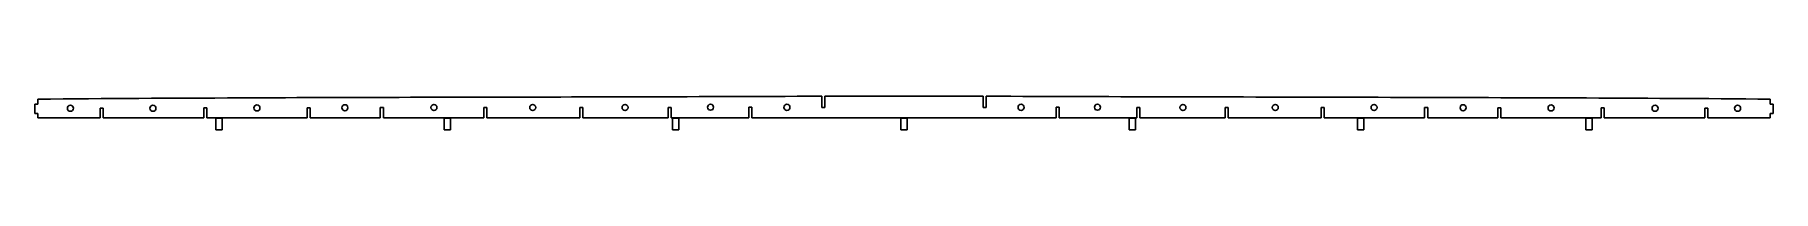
# Model space of a CAD drawing. Header units: millimetres. Extents: x -519 to 623, y -10 to 12.
import ezdxf

# ---------------------------------------------------------------- set-up
doc = ezdxf.new("R2010")
doc.units = ezdxf.units.MM

msp = doc.modelspace()

# ---------------------------------------------------------------- linework, layer by layer
at = {"color": 7, "linetype": 'Continuous', "lineweight": 25}
for p, q in [((-2, 12), (-2, 4.7)), ((104, 12), (0, 12)), ((0, 12), (0, 4.7)), ((104, 4.7), (104, 12)), ((106, 12), (106, 4.7)), ((-517, 6.7), (-519, 6.7)), ((-519, 0.7), (-519, 6.7)), ((-517, 0.7), (-519, 0.7)), ((-517, 10.1), (-517, 6.7)), ((-517, 0.7), (-517, -2.3)), ((-476, 4.1), (-476, -2.3)), ((-474, 4.1), (-476, 4.1)), ((-474, 4.1), (-474, -2.3)), ((-408, 4.3), (-408, -2.3)), ((-406, 4.3), (-408, 4.3)), ((-406, 4.3), (-406, -2.3)), ((-340, 4.4), (-340, -2.3)), ((-338, 4.4), (-340, 4.4)), ((-338, -2.3), (-338, 4.4)), ((-292, 4.5), (-292, -2.3)), ((-290, 4.5), (-292, 4.5)), ((-290, -2.3), (-290, 4.5)), ((-224, 4.6), (-224, -2.3)), ((-222, 4.6), (-224, 4.6)), ((-222, -2.3), (-222, 4.6)), ((-161, 4.6), (-161, -2.3)), ((-159, 4.6), (-161, 4.6)), ((-159, -2.3), (-159, 4.6)), ((-103, 4.7), (-103, -2.3)), ((-101, 4.7), (-103, 4.7)), ((-101, -2.3), (-101, 4.7)), ((-50, 4.8), (-50, -2.3)), ((-48, 4.8), (-50, 4.8)), ((-48, -2.3), (-48, 4.8)), ((0, 4.7), (-2, 4.7)), ((106, 4.7), (104, 4.7)), ((152, -2.3), (152, 4.8)), ((152, 4.8), (154, 4.8)), ((154, 4.8), (154, -2.3)), ((205, -2.3), (205, 4.7)), ((205, 4.7), (207, 4.7)), ((207, 4.7), (207, -2.3)), ((263, -2.3), (263, 4.6)), ((263, 4.6), (265, 4.6)), ((265, 4.6), (265, -2.3)), ((326, -2.3), (326, 4.6)), ((326, 4.6), (328, 4.6)), ((328, 4.6), (328, -2.3)), ((394, -2.3), (394, 4.5)), ((394, 4.5), (396, 4.5)), ((396, 4.5), (396, -2.3)), ((442, -2.3), (442, 4.4)), ((442, 4.4), (444, 4.4)), ((444, 4.4), (444, -2.3)), ((510, -2.3), (510, 4.3)), ((510, 4.3), (512, 4.3)), ((512, 4.3), (512, -2.3)), ((578, -2.3), (578, 4.1)), ((578, 4.1), (580, 4.1)), ((580, 4.1), (580, -2.3)), ((621, 6.7), (621, 10.1)), ((623, 6.7), (621, 6.7)), ((621, -2.3), (621, 0.7)), ((621, 0.7), (623, 0.7)), ((623, 0.7), (623, 6.7)), ((-400, -10), (-400, -2.3)), ((-400, -10), (-396, -10)), ((-399.8, -2.3), (-399.8, -2.4)), ((-399.8, -2.4), (-398.8, -2.4)), ((-398.8, -2.4), (-398.8, -2.3)), ((-398.6, -2.3), (-398.6, -2.4)), ((-398.6, -2.4), (-397.6, -2.4)), ((-397.6, -2.4), (-397.6, -2.3)), ((-397.4, -2.3), (-397.4, -2.4)), ((-397.4, -2.4), (-396.4, -2.4)), ((-396.4, -2.4), (-396.4, -2.3)), ((-396.2, -2.3), (-396.2, -2.4)), ((-396.2, -2.4), (-396, -2.4)), ((-396, -10), (-396, -2.4)), ((-250, -10), (-250, -2.3)), ((-250, -10), (-246, -10)), ((-249.8, -2.3), (-249.8, -2.4)), ((-249.8, -2.4), (-248.8, -2.4)), ((-248.8, -2.4), (-248.8, -2.3)), ((-248.6, -2.3), (-248.6, -2.4)), ((-248.6, -2.4), (-247.6, -2.4)), ((-247.6, -2.4), (-247.6, -2.3)), ((-247.4, -2.3), (-247.4, -2.4)), ((-247.4, -2.4), (-246.4, -2.4)), ((-246.4, -2.4), (-246.4, -2.3)), ((-246.2, -2.3), (-246.2, -2.4)), ((-246.2, -2.4), (-246, -2.4)), ((-246, -10), (-246, -2.4)), ((-100, -10), (-100, -2.3)), ((-100, -10), (-96, -10)), ((-99.8, -2.3), (-99.8, -2.4)), ((-99.8, -2.4), (-98.8, -2.4)), ((-98.8, -2.4), (-98.8, -2.3)), ((-98.6, -2.3), (-98.6, -2.4)), ((-98.6, -2.4), (-97.6, -2.4)), ((-97.6, -2.4), (-97.6, -2.3)), ((-97.4, -2.3), (-97.4, -2.4)), ((-97.4, -2.4), (-96.4, -2.4)), ((-96.4, -2.4), (-96.4, -2.3)), ((-96.2, -2.3), (-96.2, -2.4)), ((-96.2, -2.4), (-96, -2.4)), ((-96, -10), (-96, -2.4)), ((-2, -2.3), (50, -2.3)), ((50, -10), (50, -2.3)), ((50, -10), (54, -10)), ((50.2, -2.3), (50.2, -2.4)), ((50.2, -2.3), (51.2, -2.3)), ((50.2, -2.4), (51.2, -2.4)), ((51.2, -2.4), (51.2, -2.3)), ((51.4, -2.3), (51.4, -2.4)), ((51.4, -2.3), (52.4, -2.3)), ((51.4, -2.4), (52.4, -2.4)), ((52.4, -2.4), (52.4, -2.3)), ((52.6, -2.3), (52.6, -2.4)), ((52.6, -2.3), (53.6, -2.3)), ((52.6, -2.4), (53.6, -2.4)), ((53.6, -2.4), (53.6, -2.3)), ((53.8, -2.3), (53.8, -2.4)), ((53.8, -2.3), (106, -2.3)), ((53.8, -2.4), (54, -2.4)), ((54, -10), (54, -2.4)), ((200, -10), (200, -2.3)), ((200, -10), (204, -10)), ((200.2, -2.3), (200.2, -2.4)), ((200.2, -2.4), (201.2, -2.4)), ((201.2, -2.4), (201.2, -2.3)), ((201.4, -2.3), (201.4, -2.4)), ((201.4, -2.4), (202.4, -2.4)), ((202.4, -2.4), (202.4, -2.3)), ((202.6, -2.3), (202.6, -2.4)), ((202.6, -2.4), (203.6, -2.4)), ((203.6, -2.4), (203.6, -2.3)), ((203.8, -2.3), (203.8, -2.4)), ((203.8, -2.4), (204, -2.4)), ((204, -10), (204, -2.4)), ((350, -10), (350, -2.3)), ((350, -10), (354, -10)), ((350.2, -2.3), (350.2, -2.4)), ((350.2, -2.4), (351.2, -2.4)), ((351.2, -2.4), (351.2, -2.3)), ((351.4, -2.3), (351.4, -2.4)), ((351.4, -2.4), (352.4, -2.4)), ((352.4, -2.4), (352.4, -2.3)), ((352.6, -2.3), (352.6, -2.4)), ((352.6, -2.4), (353.6, -2.4)), ((353.6, -2.4), (353.6, -2.3)), ((353.8, -2.3), (353.8, -2.4)), ((353.8, -2.4), (354, -2.4)), ((354, -10), (354, -2.4)), ((500, -10), (500, -2.3)), ((500, -10), (504, -10)), ((500.2, -2.3), (500.2, -2.4)), ((500.2, -2.4), (501.2, -2.4)), ((501.2, -2.4), (501.2, -2.3)), ((501.4, -2.3), (501.4, -2.4)), ((501.4, -2.4), (502.4, -2.4)), ((502.4, -2.4), (502.4, -2.3)), ((502.6, -2.3), (502.6, -2.4)), ((502.6, -2.4), (503.6, -2.4)), ((503.6, -2.4), (503.6, -2.3)), ((503.8, -2.3), (503.8, -2.4)), ((503.8, -2.4), (504, -2.4)), ((504, -10), (504, -2.4))]:
    msp.add_line(p, q, dxfattribs=at)
for centre in [(-495.6, 4.1), (-441.4, 4.1), (-373.1, 4.3), (-315.3, 4.4), (-256.8, 4.6), (-191.9, 4.6), (-131.2, 4.6), (-75.1, 4.8), (-24.9, 4.7), (128.9, 4.7), (179.1, 4.8), (235.2, 4.6), (295.9, 4.6), (360.8, 4.6), (419.3, 4.4), (477.1, 4.3), (545.4, 4.1), (599.6, 4.1)]:
    msp.add_circle(centre, 2, dxfattribs=at)
for points, knots in [([(-2, 12), (-44.9, 11.8), (-125.8, 11.6), (-206.7, 11.4), (-244.7, 11.4)], [0, 0, 0, 0, 0.25, 0.4713061, 0.4713061, 0.4713061, 0.4713061]), ([(-517, 10.1), (-472.7, 10.5), (-428.4, 10.7), (-384.2, 10.9), (-344.4, 11.1), (-304.5, 11.2), (-264.7, 11.3)], [0.0020001, 0.0020001, 0.0020001, 0.0020001, 0.1348402, 0.1348402, 0.1348402, 0.2542678, 0.2542678, 0.2542678, 0.2542678]), ([(-264.7, 11.3), (-259.6, 11.3), (-254.5, 11.3), (-249.3, 11.3), (-247.8, 11.3), (-246.3, 11.4), (-244.7, 11.4)], [0.25426781, 0.25426781, 0.25426781, 0.25426781, 0.26968014, 0.26968014, 0.26968014, 0.27427922, 0.27427922, 0.27427922, 0.27427922]), ([(-340, -2.3), (-356, -2.3), (-372, -2.3), (-388, -2.3), (-390.7, -2.3), (-393.5, -2.3), (-396.2, -2.3)], [0.34, 0.34, 0.34, 0.34, 0.3879874, 0.3879874, 0.3879874, 0.3962, 0.3962, 0.3962, 0.3962]), ([(-161, -2.3), (-172, -2.3), (-183, -2.3), (-194, -2.3), (-203.3, -2.3), (-212.7, -2.3), (-222, -2.3)], [0.161, 0.161, 0.161, 0.161, 0.1939937, 0.1939937, 0.1939937, 0.222, 0.222, 0.222, 0.222]), ([(-96.4, -2.3), (-96.6, -2.3), (-96.8, -2.3), (-97, -2.3), (-97.1, -2.3), (-97.3, -2.3), (-97.4, -2.3)], [0.0964000009, 0.0964000009, 0.0964000009, 0.0964000009, 0.0969968514, 0.0969968514, 0.0969968514, 0.0974000009, 0.0974000009, 0.0974000009, 0.0974000009])]:
    msp.add_open_spline(points, degree=3, knots=knots, dxfattribs=at)
for points in [[(621, 10.1), (578.1, 10.5), (492.3, 10.9), (363.5, 11.3), (234.8, 11.6), (148.9, 11.8), (106, 12)], [(-476, -2.3), (-489.7, -2.3), (-503.3, -2.3), (-517, -2.3)], [(-408, -2.3), (-430, -2.3), (-452, -2.3), (-474, -2.3)], [(-400, -2.3), (-402, -2.3), (-404, -2.3), (-406, -2.3)], [(-398.8, -2.3), (-399.1, -2.3), (-399.5, -2.3), (-399.8, -2.3)], [(-397.6, -2.3), (-397.9, -2.3), (-398.3, -2.3), (-398.6, -2.3)], [(-396.4, -2.3), (-396.7, -2.3), (-397.1, -2.3), (-397.4, -2.3)], [(-292, -2.3), (-307.3, -2.3), (-322.7, -2.3), (-338, -2.3)], [(-250, -2.3), (-263.3, -2.3), (-276.7, -2.3), (-290, -2.3)], [(-248.8, -2.3), (-249.1, -2.3), (-249.5, -2.3), (-249.8, -2.3)], [(-247.6, -2.3), (-247.9, -2.3), (-248.3, -2.3), (-248.6, -2.3)], [(-246.4, -2.3), (-246.7, -2.3), (-247.1, -2.3), (-247.4, -2.3)], [(-224, -2.3), (-231.4, -2.3), (-238.8, -2.3), (-246.2, -2.3)], [(-103, -2.3), (-121.7, -2.3), (-140.3, -2.3), (-159, -2.3)], [(-100, -2.3), (-100.3, -2.3), (-100.7, -2.3), (-101, -2.3)], [(-98.8, -2.3), (-99.1, -2.3), (-99.5, -2.3), (-99.8, -2.3)], [(-97.6, -2.3), (-97.9, -2.3), (-98.3, -2.3), (-98.6, -2.3)], [(-50, -2.3), (-65.4, -2.3), (-80.8, -2.3), (-96.2, -2.3)], [(-2, -2.3), (-17.3, -2.3), (-32.7, -2.3), (-48, -2.3)], [(106, -2.3), (109.8, -2.3), (117.5, -2.3), (129, -2.3), (140.5, -2.3), (148.2, -2.3), (152, -2.3)], [(154, -2.3), (169.3, -2.3), (184.7, -2.3), (200, -2.3)], [(200.2, -2.3), (200.5, -2.3), (200.9, -2.3), (201.2, -2.3)], [(201.4, -2.3), (201.7, -2.3), (202.1, -2.3), (202.4, -2.3)], [(202.6, -2.3), (202.9, -2.3), (203.3, -2.3), (203.6, -2.3)], [(203.8, -2.3), (204.2, -2.3), (204.6, -2.3), (205, -2.3)], [(207, -2.3), (225.7, -2.3), (244.3, -2.3), (263, -2.3)], [(265, -2.3), (285.3, -2.3), (305.7, -2.3), (326, -2.3)], [(328, -2.3), (335.3, -2.3), (342.7, -2.3), (350, -2.3)], [(350.2, -2.3), (350.5, -2.3), (350.9, -2.3), (351.2, -2.3)], [(351.4, -2.3), (351.7, -2.3), (352.1, -2.3), (352.4, -2.3)], [(352.6, -2.3), (352.9, -2.3), (353.3, -2.3), (353.6, -2.3)], [(353.8, -2.3), (367.2, -2.3), (380.6, -2.3), (394, -2.3)], [(396, -2.3), (411.3, -2.3), (426.7, -2.3), (442, -2.3)], [(444, -2.3), (462.7, -2.3), (481.3, -2.3), (500, -2.3)], [(500.2, -2.3), (500.5, -2.3), (500.9, -2.3), (501.2, -2.3)], [(501.4, -2.3), (501.7, -2.3), (502.1, -2.3), (502.4, -2.3)], [(502.6, -2.3), (502.9, -2.3), (503.3, -2.3), (503.6, -2.3)], [(503.8, -2.3), (505.9, -2.3), (507.9, -2.3), (510, -2.3)], [(512, -2.3), (534, -2.3), (556, -2.3), (578, -2.3)], [(580, -2.3), (593.7, -2.3), (607.3, -2.3), (621, -2.3)]]:
    msp.add_open_spline(points, degree=3, dxfattribs=at)

doc.saveas('drawing.dxf')
